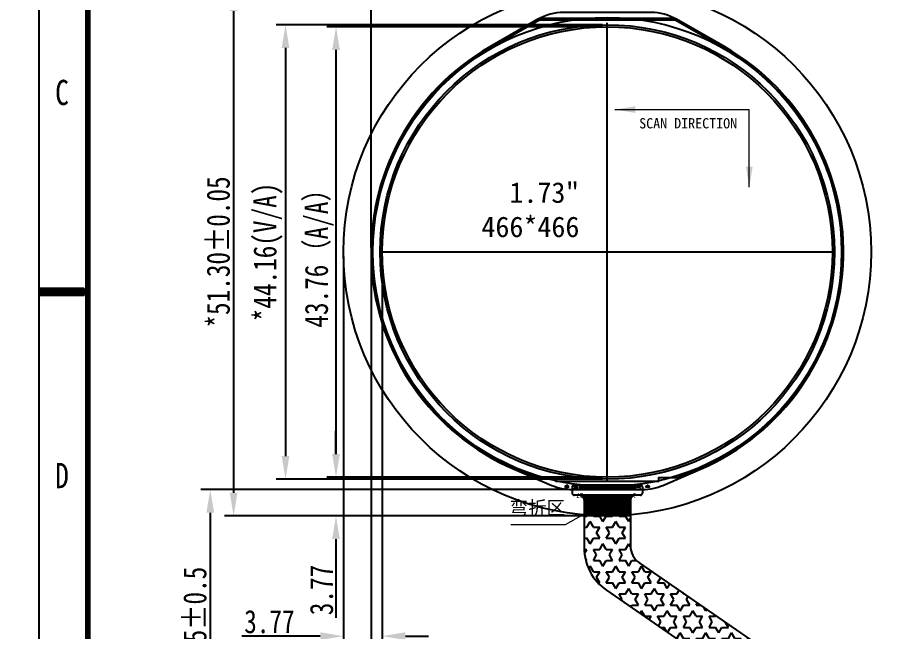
# Model space of a CAD drawing. Header units: inches. Extents: x 1586 to 1904, y -864 to -636.
# Drawn here: x 1585.7 to 1670.1, y -783.2 to -723.5 of the extents above; entities that cross this region are included whole.
import ezdxf

# ---------------------------------------------------------------- set-up
doc = ezdxf.new("R2010")
doc.units = ezdxf.units.IN
doc.header["$LTSCALE"] = 0.909449
doc.header["$MEASUREMENT"] = 0
doc.header["$PDMODE"] = 3
doc.header["$PDSIZE"] = 0.3125
doc.layers.get('0').update_dxf_attribs({"linetype": 'CONTINUOUS'})
doc.layers.get('Defpoints').update_dxf_attribs({"linetype": 'CONTINUOUS'})
doc.layers.add('DIM（标注）', color=3, linetype='CONTINUOUS')
doc.styles.add('CCN-1', font='', dxfattribs={"width": 0.85})
doc.styles.get("Standard").update_dxf_attribs({"font": 'txt', "width": 0.8})
doc.styles.add('TITLE', font='arial.ttf')
doc.styles.add('宋', font='', dxfattribs={"height": 2})
doc.styles.add('宋体', font='', dxfattribs={"width": 0.8})
doc.styles.get('CCN-1').set_extended_font_data('SimSun')
doc.styles.get('宋').set_extended_font_data('SimSun')
doc.styles.get('宋体').set_extended_font_data('SimSun')
doc.dimstyles.new('DIM-CCN', dxfattribs={"dimscale": 0.9, "dimtxt": 1.7, "dimasz": 1.8, "dimexe": 1.5, "dimexo": 0.5, "dimgap": 0.3, "dimtad": 1, "dimzin": 0, "dimdsep": 46, "dimtxsty": 'CCN-1', "dimblk": 'OPEN30', "dimcen": 0.05, "dimclrd": 256, "dimclre": 256, "dimclrt": 256, "dimadec": 0, "dimazin": 0, "dimtfac": 1, "dimtofl": 0, "dimtmove": 0, "dimatfit": 3, "dimldrblk": 'OPEN30', "dimfxl": 1, "dimtolj": 1, "dimtzin": 0, "dimlwd": -1, "dimlwe": -1, "dimarcsym": 0})
doc.dimstyles.new('ISO-25$7', dxfattribs={"dimscale": 0.5, "dimtxt": 2.5, "dimasz": 2, "dimexe": 1.25, "dimexo": 0.625, "dimtad": 0, "dimdsep": 46, "dimtxsty": 'TITLE', "dimcen": 2.5, "dimclrd": 7, "dimclre": 256, "dimclrt": 7, "dimadec": 0, "dimazin": 0, "dimtfac": 1, "dimtmove": 0, "dimatfit": 0, "dimfxl": 1, "dimlwd": 9, "dimlwe": 9, "dimarcsym": 0})
doc.dimstyles.new('STANDARD$7', dxfattribs={"dimtxt": 1.5, "dimasz": 0.3, "dimexe": 0.25, "dimexo": 0.25, "dimgap": 0.25, "dimtad": 0, "dimzin": 0, "dimdsep": 46, "dimtxsty": 'Standard', "dimcen": 0.5, "dimclrd": 256, "dimclre": 5, "dimclrt": 256, "dimazin": 0, "dimtfac": 1, "dimtmove": 0, "dimatfit": 1, "dimfxl": 1, "dimtolj": 1, "dimtzin": 0, "dimlwd": -1, "dimarcsym": 0})

# ---------------------------------------------------------------- blocks, each defined once
blk = doc.blocks.new('*D190')
at = {"layer": 'Defpoints', "color": 0}
for p in [(1616.698, -724.422), (1643.064, -724.422), (1643.063, -768.179)]:
    blk.add_point(p, dxfattribs=at)
at = {"layer": 'DIM（标注）'}
for p, q in [((1642.614, -724.422), (1615.798, -724.422)), ((1616.698, -765.929), (1616.698, -726.672)), ((1642.613, -768.179), (1615.798, -768.179))]:
    blk.add_line(p, q, dxfattribs=at)
for points in [[(1616.323, -726.672), (1617.073, -726.672), (1616.698, -724.422)], [(1616.323, -765.929), (1617.073, -765.929), (1616.698, -768.179)]]:
    blk.add_solid(points, dxfattribs=at)
at = {"layer": 'DIM（标注）', "insert": (1615.058, -746.301), "char_height": 2.25, "attachment_point": 5, "rotation": 90, "style": '宋体'}
blk.add_mtext('\\A1;43.76（A/A）', dxfattribs=at)
blk = doc.blocks.new('_Open30')
at = {"color": 0, "linetype": 'ByBlock', "lineweight": -2}
for p, q in [((-1, 0.268), (0, 0)), ((0, 0), (-1, -0.268)), ((0, 0), (-1, 0))]:
    blk.add_line(p, q, dxfattribs=at)
blk = doc.blocks.new('*D191')
at = {"layer": 'Defpoints', "color": 0}
for p in [(1617.414, -746.301), (1621.186, -746.301), (1621.186, -783.624)]:
    blk.add_point(p, dxfattribs=at)
at = {"layer": 'DIM（标注）'}
for p, q in [((1617.414, -746.751), (1617.414, -784.524)), ((1621.186, -746.751), (1621.186, -784.524)), ((1615.164, -783.624), (1607.528, -783.624)), ((1623.436, -783.624), (1625.686, -783.624))]:
    blk.add_line(p, q, dxfattribs=at)
for points in [[(1615.164, -783.249), (1615.164, -783.999), (1617.414, -783.624)], [(1623.436, -783.249), (1623.436, -783.999), (1621.186, -783.624)]]:
    blk.add_solid(points, dxfattribs=at)
at = {"layer": 'DIM（标注）', "insert": (1610.221, -782.229), "char_height": 2.25, "attachment_point": 5, "style": '宋体'}
blk.add_mtext('\\A1;3.77', dxfattribs=at)
blk = doc.blocks.new('*D192')
at = {"layer": 'Defpoints', "color": 0}
for p in [(1639.633, -769.379), (1604.468, -796.625), (1656.717, -796.625)]:
    blk.add_point(p, dxfattribs=at)
at = {"layer": 'DIM（标注）'}
for p, q in [((1639.183, -769.379), (1603.568, -769.379)), ((1604.468, -771.629), (1604.468, -794.375)), ((1656.267, -796.625), (1603.568, -796.625))]:
    blk.add_line(p, q, dxfattribs=at)
for points in [[(1604.093, -771.629), (1604.843, -771.629), (1604.468, -769.379)], [(1604.093, -794.375), (1604.843, -794.375), (1604.468, -796.625)]]:
    blk.add_solid(points, dxfattribs=at)
at = {"layer": 'DIM（标注）', "insert": (1602.985, -783.002), "char_height": 2.25, "attachment_point": 5, "rotation": 90, "style": '宋体'}
blk.add_mtext('\\A1;27.25±0.5', dxfattribs=at)
blk = doc.blocks.new('*D196')
at = {"layer": 'Defpoints', "color": 0}
for p in [(1610.484, -686.113), (1610.484, -719.744), (1620.1, -746.301)]:
    blk.add_point(p, dxfattribs=at)
at = {"layer": 'DIM（标注）'}
for p, q in [((1610.484, -686.563), (1610.484, -720.644)), ((1620.1, -745.851), (1620.1, -718.844)), ((1617.85, -719.744), (1612.734, -719.744))]:
    blk.add_line(p, q, dxfattribs=at)
for points in [[(1612.734, -719.369), (1612.734, -720.119), (1610.484, -719.744)], [(1617.85, -719.369), (1617.85, -720.119), (1620.1, -719.744)]]:
    blk.add_solid(points, dxfattribs=at)
at = {"layer": 'DIM（标注）', "insert": (1615.292, -718.261), "char_height": 2.25, "attachment_point": 5, "style": '宋体'}
blk.add_mtext('\\A1;9.62±0.20', dxfattribs=at)
blk = doc.blocks.new('*D197')
at = {"layer": 'Defpoints', "color": 0}
for p in [(1620.1, -746.301), (1656.567, -791.858), (1656.567, -792.762)]:
    blk.add_point(p, dxfattribs=at)
at = {"layer": 'DIM（标注）'}
for p, q in [((1620.1, -746.751), (1620.1, -793.662)), ((1656.567, -792.308), (1656.567, -793.662)), ((1622.35, -792.762), (1654.317, -792.762))]:
    blk.add_line(p, q, dxfattribs=at)
for points in [[(1622.35, -792.387), (1622.35, -793.137), (1620.1, -792.762)], [(1654.317, -792.387), (1654.317, -793.137), (1656.567, -792.762)]]:
    blk.add_solid(points, dxfattribs=at)
at = {"layer": 'DIM（标注）', "insert": (1638.333, -791.279), "char_height": 2.25, "attachment_point": 5, "style": '宋体'}
blk.add_mtext('\\A1;36.47±0.20', dxfattribs=at)
blk = doc.blocks.new('*D339')
at = {"layer": 'Defpoints', "color": 0}
for p in [(1643.064, -768.179), (1616.69, -771.951), (1643.064, -771.951)]:
    blk.add_point(p, dxfattribs=at)
at = {"layer": 'DIM（标注）'}
for p, q in [((1616.69, -765.929), (1616.69, -763.679)), ((1642.614, -768.179), (1615.79, -768.179)), ((1642.614, -771.951), (1615.79, -771.951)), ((1616.69, -774.201), (1616.69, -781.838))]:
    blk.add_line(p, q, dxfattribs=at)
for points in [[(1616.315, -765.929), (1617.065, -765.929), (1616.69, -768.179)], [(1616.315, -774.201), (1617.065, -774.201), (1616.69, -771.951)]]:
    blk.add_solid(points, dxfattribs=at)
at = {"layer": 'DIM（标注）', "insert": (1615.295, -779.144), "char_height": 2.25, "attachment_point": 5, "rotation": 90, "style": '宋体'}
blk.add_mtext('\\A1;3.77', dxfattribs=at)
blk = doc.blocks.new('SDFD')
at = {"color": 4, "ltscale": 0.1}
for radius in [25.65, 22.079]:
    blk.add_circle((972.645, -665.16), radius, dxfattribs=at)
blk = doc.blocks.new('*D337')
at = {"layer": 'Defpoints', "color": 0}
for p in [(1643.064, -724.222), (1611.787, -768.379), (1643.064, -768.379)]:
    blk.add_point(p, dxfattribs=at)
at = {"layer": 'DIM（标注）'}
for p, q in [((1642.614, -724.222), (1610.887, -724.222)), ((1611.787, -726.472), (1611.787, -766.129)), ((1642.614, -768.379), (1610.887, -768.379))]:
    blk.add_line(p, q, dxfattribs=at)
for points in [[(1611.412, -726.472), (1612.162, -726.472), (1611.787, -724.222)], [(1611.412, -766.129), (1612.162, -766.129), (1611.787, -768.379)]]:
    blk.add_solid(points, dxfattribs=at)
at = {"layer": 'DIM（标注）', "insert": (1610.084, -746.301), "char_height": 2.25, "attachment_point": 5, "rotation": 90, "style": '宋体'}
blk.add_mtext('\\A1;*44.16(V/A)', dxfattribs=at)
blk = doc.blocks.new('*D338')
at = {"layer": 'Defpoints', "color": 0}
for p in [(1643.064, -720.651), (1606.739, -771.951), (1643.064, -771.951)]:
    blk.add_point(p, dxfattribs=at)
at = {"layer": 'DIM（标注）'}
for p, q in [((1642.614, -720.651), (1605.839, -720.651)), ((1606.739, -722.901), (1606.739, -769.701)), ((1642.614, -771.951), (1605.839, -771.951))]:
    blk.add_line(p, q, dxfattribs=at)
for points in [[(1606.364, -722.901), (1607.114, -722.901), (1606.739, -720.651)], [(1606.364, -769.701), (1607.114, -769.701), (1606.739, -771.951)]]:
    blk.add_solid(points, dxfattribs=at)
at = {"layer": 'DIM（标注）', "insert": (1605.256, -746.301), "char_height": 2.25, "attachment_point": 5, "rotation": 90, "style": '宋体'}
blk.add_mtext('\\A1;*51.30±0.05', dxfattribs=at)

msp = doc.modelspace()

# ---------------------------------------------------------------- hatches: boundary and pattern name
h = msp.add_hatch()
h.set_pattern_fill('ANSI31', color=256, style=0)
h.set_pattern_definition([(45, (694.03851, 133.20599), (-0.088388348, 0.088388348), [])])
h.paths.add_polyline_path([(1640.318, -769.929, -0.414214), (1640.818, -770.429), (1640.818, -771.929), (1645.318, -771.929), (1645.318, -770.429, -0.414214), (1645.818, -769.929)])
h.paths.add_polyline_path([(1645.813, -770.341), (1645.429, -770.341), (1645.429, -769.591), (1645.813, -769.591)], flags=9)
h.paths.add_polyline_path([(1640.856, -770.341), (1639.94, -770.341), (1639.94, -769.591), (1640.856, -769.591)], flags=9)
h = msp.add_hatch()
h.set_pattern_fill('STARS', color=5, scale=5, style=0)
h.set_pattern_definition([(0, (426.7074, -5.5206), (0, 1.08253175), [0.625, -0.625]), (60, (426.7074, -5.5206), (-0.9375, 0.5412659), [0.625, -0.625]), (120, (427.0199, -4.9793), (-0.9375, -0.5412659), [0.625, -0.625])])
h.paths.add_polyline_path([(1646.184, -776.508, -0.246759), (1645.318, -774.861), (1645.318, -771.929), (1640.818, -771.929), (1640.818, -775.042, 0.246759), (1642.982, -779.16), (1655.132, -787.527, -0.246759), (1655.564, -788.351), (1655.564, -785.858, -0.414214), (1656.064, -785.358), (1659.346, -785.358, -0.151926), (1658.778, -785.182)])

# ---------------------------------------------------------------- linework, layer by layer
msp.add_line((1649.674, -723.622), (1636.455, -723.622))
at = {"color": 1}
for p, q in [((1643.064, -768.579), (1643.064, -724.022)), ((1621.186, -746.301), (1664.943, -746.301))]:
    msp.add_line(p, q, dxfattribs=at)
at = {"color": 2, "linetype": 'Continuous'}
for p, q in [((1639.649, -769.129), (1639.649, -769.729)), ((1639.849, -768.929), (1646.279, -768.929)), ((1646.479, -769.129), (1646.479, -769.729)), ((1646.279, -769.929), (1639.849, -769.929)), ((1640.818, -770.429), (1640.818, -775.042)), ((1645.318, -770.429), (1645.318, -774.861)), ((1645.318, -771.929), (1640.818, -771.929)), ((1658.778, -785.182), (1646.184, -776.508)), ((1642.982, -779.16), (1655.132, -787.527))]:
    msp.add_line(p, q, dxfattribs=at)
at = {"color": 3}
msp.add_line((1640.058, -769.379), (1640.058, -769.379), dxfattribs=at)
msp.add_lwpolyline([(1587.847, -638.516), (1902.315, -638.516), (1902.315, -861.543), (1587.847, -861.543), (1587.847, -638.516)])
at = {"color": 7, "linetype": 'Continuous', "const_width": 0.541}
msp.add_lwpolyline([(1592.564, -858.198), (1897.598, -858.198), (1897.598, -641.862), (1592.564, -641.862)], close=True, dxfattribs=at)
at = {"color": 3}
msp.add_lwpolyline([(1652.131, -767.4, 0.618371), (1654.484, -726.377), (1649.804, -723.694, 0.130855), (1647.318, -723.032), (1643.064, -723.032), (1638.811, -723.032, 0.130855), (1636.325, -723.694), (1631.644, -726.377, 0.618371), (1633.998, -767.4), (1637.659, -768.973, 0.101815), (1639.633, -769.379), (1646.496, -769.379, 0.101815), (1648.47, -768.973)], format="xyb", close=True, dxfattribs=at)
at = {"color": 4}
msp.add_lwpolyline([(1636.241, -768.2), (1638.064, -768.2), (1638.064, -768.579), (1648.064, -768.579), (1648.064, -768.2), (1649.888, -768.2), (1652.072, -767.262, 0.618371), (1654.41, -726.507), (1649.73, -723.824, 0.005516), (1649.636, -723.772), (1636.493, -723.772, 0.005516), (1636.399, -723.824), (1631.719, -726.507, 0.618371), (1634.057, -767.262), (1636.241, -768.2)], format="xyb", dxfattribs=at)
msp.add_lwpolyline([(1592.564, -750.177, 0, 4.254, 0), (1590.785, -750.177, 0.851, 0.851, 0), (1587.847, -750.177, 0.851, 0.851, 0)], format="xyseb")
at = {"color": 1}
for points in [[(1639.086, -768.965), (1639.086, -769.05), (1638.982, -769.05), (1638.982, -769.135), (1639.282, -769.135), (1639.282, -769.05), (1639.171, -769.05), (1639.171, -768.965)], [(1647.043, -768.965), (1647.043, -769.05), (1647.147, -769.05), (1647.147, -769.135), (1646.847, -769.135), (1646.847, -769.05), (1646.958, -769.05), (1646.958, -768.965)]]:
    msp.add_lwpolyline(points, close=True, dxfattribs=at)
at = {"lineweight": 0}
for points in [[(1640.204, -769.129), (1639.849, -769.129), (1639.849, -769.029), (1640.204, -769.029), (1640.204, -768.949), (1640.324, -768.949), (1640.324, -769.329), (1640.199, -769.329), (1639.849, -769.329), (1639.849, -769.229), (1640.204, -769.229)], [(1645.924, -769.129), (1646.279, -769.129), (1646.279, -769.029), (1645.924, -769.029), (1645.924, -768.949), (1645.804, -768.949), (1645.804, -769.329), (1645.929, -769.329), (1646.279, -769.329), (1646.279, -769.229), (1645.924, -769.229)]]:
    msp.add_lwpolyline(points, close=True, dxfattribs=at)
for points in [[(1640.524, -769.329), (1640.404, -769.329), (1640.404, -768.929), (1640.524, -768.929)], [(1640.724, -769.329), (1640.604, -769.329), (1640.604, -768.929), (1640.724, -768.929)], [(1640.924, -769.329), (1640.804, -769.329), (1640.804, -768.929), (1640.924, -768.929)], [(1641.124, -769.329), (1641.004, -769.329), (1641.004, -768.929), (1641.124, -768.929)], [(1641.324, -769.329), (1641.204, -769.329), (1641.204, -768.929), (1641.324, -768.929)], [(1641.524, -769.329), (1641.404, -769.329), (1641.404, -768.929), (1641.524, -768.929)], [(1641.724, -769.329), (1641.604, -769.329), (1641.604, -768.929), (1641.724, -768.929)], [(1641.924, -769.329), (1641.804, -769.329), (1641.804, -768.929), (1641.924, -768.929)], [(1642.124, -769.329), (1642.004, -769.329), (1642.004, -768.929), (1642.124, -768.929)], [(1642.324, -769.329), (1642.204, -769.329), (1642.204, -768.929), (1642.324, -768.929)], [(1642.524, -769.329), (1642.404, -769.329), (1642.404, -768.929), (1642.524, -768.929)], [(1642.724, -769.329), (1642.604, -769.329), (1642.604, -768.929), (1642.724, -768.929)], [(1642.924, -769.329), (1642.804, -769.329), (1642.804, -768.929), (1642.924, -768.929)], [(1643.124, -769.329), (1643.004, -769.329), (1643.004, -768.929), (1643.124, -768.929)], [(1643.324, -769.329), (1643.204, -769.329), (1643.204, -768.929), (1643.324, -768.929)], [(1643.524, -769.329), (1643.404, -769.329), (1643.404, -768.929), (1643.524, -768.929)], [(1643.724, -769.329), (1643.604, -769.329), (1643.604, -768.929), (1643.724, -768.929)], [(1643.924, -769.329), (1643.804, -769.329), (1643.804, -768.929), (1643.924, -768.929)], [(1644.124, -769.329), (1644.004, -769.329), (1644.004, -768.929), (1644.124, -768.929)], [(1644.324, -769.329), (1644.204, -769.329), (1644.204, -768.929), (1644.324, -768.929)], [(1644.524, -769.329), (1644.404, -769.329), (1644.404, -768.929), (1644.524, -768.929)], [(1644.724, -769.329), (1644.604, -769.329), (1644.604, -768.929), (1644.724, -768.929)], [(1644.924, -769.329), (1644.804, -769.329), (1644.804, -768.929), (1644.924, -768.929)], [(1645.124, -769.329), (1645.004, -769.329), (1645.004, -768.929), (1645.124, -768.929)], [(1645.324, -769.329), (1645.204, -769.329), (1645.204, -768.929), (1645.324, -768.929)], [(1645.524, -769.329), (1645.404, -769.329), (1645.404, -768.929), (1645.524, -768.929)], [(1645.724, -769.329), (1645.604, -769.329), (1645.604, -768.929), (1645.724, -768.929)]]:
    msp.add_lwpolyline(points, close=True)
at = {"color": 1}
for radius in [22.779, 21.879]:
    msp.add_circle((1643.064, -746.301), radius, dxfattribs=at)
at = {"color": 4, "linetype": 'Continuous'}
msp.add_circle((1643.064, -746.301), 22.079, dxfattribs=at)
at = {"color": 2, "linetype": 'Continuous'}
for centre, radius, start, end in [((1639.849, -769.129), 0.2, 90, 180), ((1639.849, -769.729), 0.2, 180, 270), ((1646.279, -769.129), 0.2, 360, 90), ((1646.279, -769.729), 0.2, 270, 0), ((1640.318, -770.429), 0.5, 0, 90), ((1645.818, -770.429), 0.5, 90, 180), ((1645.818, -775.042), 5, 180, 235.4453), ((1647.318, -774.861), 2, 180, 235.4453)]:
    msp.add_arc(centre, radius, start, end, dxfattribs=at)

# ---------------------------------------------------------------- block references
msp.add_blockref('SDFD', (670.42, -81.141))

# ---------------------------------------------------------------- texts
at = {"char_height": 2.453, "attachment_point": 1}
for s, insert, width in [('C', (1589.391, -729.576), 9.76683), ('D', (1589.391, -766.796), 12.48281)]:
    msp.add_mtext(s, dxfattribs=dict(at, insert=insert, width=width))
at = {"lineweight": 0, "char_height": 0.5, "width": 0.75052, "attachment_point": 3, "rotation": 180}
for s, insert in [('27', (1640.065, -770.216)), ('1', (1645.554, -770.216))]:
    msp.add_mtext(s, dxfattribs=dict(at, insert=insert))
at = {"layer": 'DIM（标注）', "ltscale": 100, "style": '宋体'}
msp.add_text('SCAN DIRECTION', height=1, dxfattribs=at).set_placement((1646.164, -734.297))
at = {"layer": 'DIM（标注）', "insert": (1630.831, -739.522), "char_height": 2, "width": 198.45633, "attachment_point": 1, "style": '宋'}
msp.add_mtext('  1.73"\\P466*466', dxfattribs=at)
at = {"layer": 'DIM（标注）', "insert": (1633.569, -770.493, 0), "char_height": 1.32, "width": 29.23206, "attachment_point": 1, "line_spacing_factor": 0.9, "style": '宋'}
msp.add_mtext('{\\C3;弯折区}', dxfattribs=at)

# ---------------------------------------------------------------- dimensions: what is measured, and where the dimension line sits
at = {"layer": 'DIM（标注）'}
for base, p1, p2, override, picture, middle in [((1610.484, -719.744), (1620.1, -746.301), (1610.484, -686.113), {"dimtxt": 2.5, "dimasz": 2.5, "dimexe": 1, "dimgap": 0.3, "dimtxsty": '宋体', "dimsah": 1, "dimtol": 1, "dimlim": 0, "dimtp": 0.2, "dimtm": 0.2}, '*D196', (1615.292, -719.744)), ((1621.186, -783.624), (1617.414, -746.301), (1621.186, -746.301), {"dimtxt": 2.5, "dimasz": 2.5, "dimexe": 1, "dimtxsty": '宋体', "dimsah": 1}, '*D191', (1610.221, -783.624)), ((1656.567, -792.762), (1620.1, -746.301), (1656.567, -791.858), {"dimtxt": 2.5, "dimasz": 2.5, "dimexe": 1, "dimtxsty": '宋体', "dimsah": 1, "dimtol": 1, "dimtp": 0.2, "dimtm": 0.2}, '*D197', (1638.333, -792.762))]:
    dim = msp.add_linear_dim(base=base, p1=p1, p2=p2, dimstyle='DIM-CCN', override=override, dxfattribs=at)
    dim.commit()
    dim.dimension.update_dxf_attribs({"geometry": picture, "text_midpoint": middle, "dimtype": 160})
for base, p1, p2, angle, text, override, picture, middle in [((1606.739, -771.951), (1643.064, -720.651), (1643.064, -771.951), 90, '*<>', {"dimtxt": 2.5, "dimasz": 2.5, "dimexe": 1, "dimgap": 0.3, "dimtxsty": '宋体', "dimsah": 1, "dimdle": 5, "dimtol": 1, "dimlim": 0, "dimtp": 0.05, "dimtm": 0.05}, '*D338', (1605.256, -746.301)), ((1611.787, -768.379), (1643.064, -724.222), (1643.064, -768.379), 90, '*<>(V/A)', {"dimtxt": 2.5, "dimasz": 2.5, "dimexe": 1, "dimtxsty": '宋体', "dimsah": 1, "dimdle": 5}, '*D337', (1610.084, -746.301)), ((1616.698, -724.422), (1643.063, -768.179), (1643.064, -724.422), 270, '<>（A/A）', {"dimtxt": 2.5, "dimasz": 2.5, "dimexe": 1, "dimtxsty": '宋体', "dimsah": 1}, '*D190', (1615.058, -746.301))]:
    dim = msp.add_linear_dim(base=base, p1=p1, p2=p2, angle=angle, text=text, dimstyle='DIM-CCN', override=override, dxfattribs=at)
    dim.commit()
    dim.dimension.update_dxf_attribs({"geometry": picture, "text_midpoint": middle})
dim = msp.add_linear_dim(base=(1616.69, -771.951), p1=(1643.064, -768.179), p2=(1643.064, -771.951), angle=270, dimstyle='DIM-CCN', override={"dimtxt": 2.5, "dimasz": 2.5, "dimexe": 1, "dimtxsty": '宋体', "dimsah": 1, "dimdle": 5, "dimtzin": 0}, dxfattribs=at)
dim.commit()
dim.dimension.update_dxf_attribs({"geometry": '*D339', "text_midpoint": (1615.295, -779.144)})
dim = msp.add_linear_dim(base=(1604.468, -796.625), p1=(1639.633, -769.379), p2=(1656.717, -796.625), angle=90, text='<>±0.5', dimstyle='DIM-CCN', override={"dimtxt": 2.5, "dimasz": 2.5, "dimexe": 1, "dimtxsty": '宋体', "dimsah": 1}, dxfattribs=at)
dim.commit()
dim.dimension.update_dxf_attribs({"geometry": '*D192', "text_midpoint": (1604.468, -783.002), "dimtype": 160})

# ---------------------------------------------------------------- leaders
for points, dimstyle, override in [([(1643.801, -732.464), (1656.869, -732.464)], 'STANDARD$7', {"dimasz": 2, "dimexe": 1, "dimgap": 0.6, "dimtad": 0, "dimzin": 1, "dimcen": 0, "dimclrd": 4, "dimclre": 4, "dimlwd": 9, "dimlwe": 9}), ([(1656.869, -740.007), (1656.869, -732.464)], 'STANDARD$7', {"dimasz": 2, "dimexe": 1, "dimgap": 0.6, "dimtad": 0, "dimzin": 1, "dimcen": 0, "dimclrd": 4, "dimclre": 4, "dimlwd": 9, "dimlwe": 9}), ([(1642.36, -770.91), (1638.983, -772.797), (1633.703, -772.797)], 'ISO-25$7', {"dimasz": 3, "dimclrd": 3})]:
    msp.add_leader(points, dimstyle=dimstyle, override=override)

doc.saveas('drawing.dxf')
